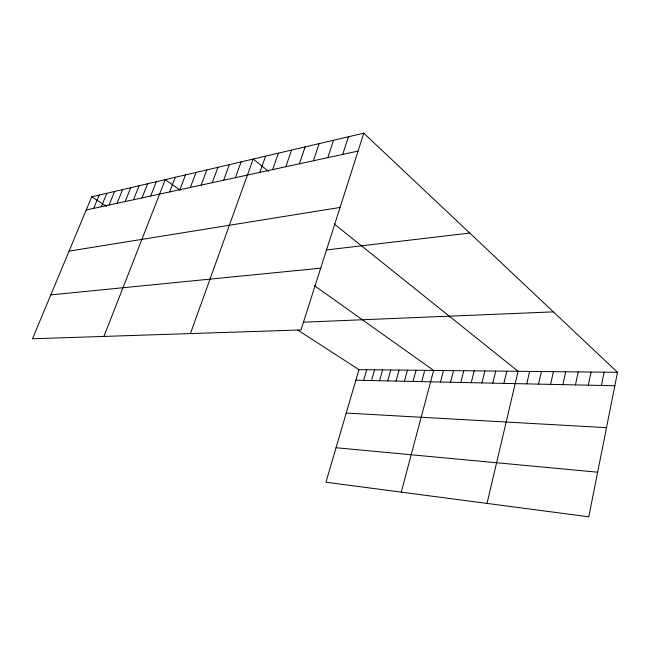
<?xml version="1.0" encoding="UTF-8"?>
<svg xmlns="http://www.w3.org/2000/svg" width="650" height="650" viewBox="0 0 650 650"><rect width="100%" height="100%" fill="white"/><g stroke="black" fill="none" stroke-linecap="round" stroke-linejoin="round"><path stroke-width="0.97" d="M363.781 133.193L300.983 329.94L32.5 338.772L91.731 196.82L363.781 133.193L617.5 372.312L588.778 516.807L325.934 482.219L358.963 369.655L297.871 330.143M601.413 385.466L604.126 372.174M588.291 385.182L591.037 372.044M575.453 384.914L578.224 371.906M562.892 384.646L565.695 371.776M550.591 384.377L553.418 371.654M538.549 384.126L541.401 371.532M526.752 383.874L529.628 371.41M487.029 503.417L518.099 371.288L334.108 223.884M503.872 383.386L506.797 371.174M492.781 383.151L495.723 371.061M481.902 382.915L484.859 370.947M471.242 382.688L474.216 370.841M460.785 382.468L463.783 370.727M450.531 382.249L453.546 370.622M440.481 382.029L443.495 370.524M401.261 492.131L433.639 370.419L314.316 285.586M421.736 381.631L424.775 370.329M413.01 381.444L416.065 370.24M404.43 381.266L407.493 370.151M395.996 381.087L399.067 370.061M387.701 380.908L390.78 369.98M379.543 380.729L382.631 369.899M371.524 380.559L374.611 369.809M363.626 380.396L366.722 369.728M342.688 154.424L348.424 136.793M327.803 157.649L333.539 140.27M313.373 160.778L319.126 143.642M299.382 163.808L305.142 146.908M285.813 166.749L291.574 150.085M272.642 169.601L278.403 153.164M259.854 172.372L265.614 156.154M190.426 333.572L253.191 159.055L268.45 171.283M235.373 177.678L241.126 161.882M223.641 180.221L229.385 164.629M212.233 182.691L217.969 167.294M201.143 185.096L206.862 169.894M190.336 187.436L196.048 172.421M179.822 189.711L185.518 174.882M169.585 191.929L175.264 177.287M103.927 336.416L165.271 179.619L180.302 190.304M150.694 196.024L156.341 181.707M141.993 197.909L147.623 183.747M133.477 199.753L139.092 185.746M125.166 201.557L130.756 187.696M117.032 203.32L122.606 189.597M109.078 205.043L114.636 191.466M101.294 206.732L106.836 193.286M93.689 208.382L99.206 195.073M86.239 209.991L358.061 151.093M69.079 251.111L340.08 207.431M326.308 249.966L469.739 233.057M50.814 294.873L320.694 268.182M303.452 322.197L553.361 311.87M358.963 369.655L617.5 372.312M355.859 380.226L614.827 385.751M346.223 413.067L606.499 427.659M336.05 447.736L597.642 472.201M91.731 196.82L106.559 206.407"/></g></svg>
